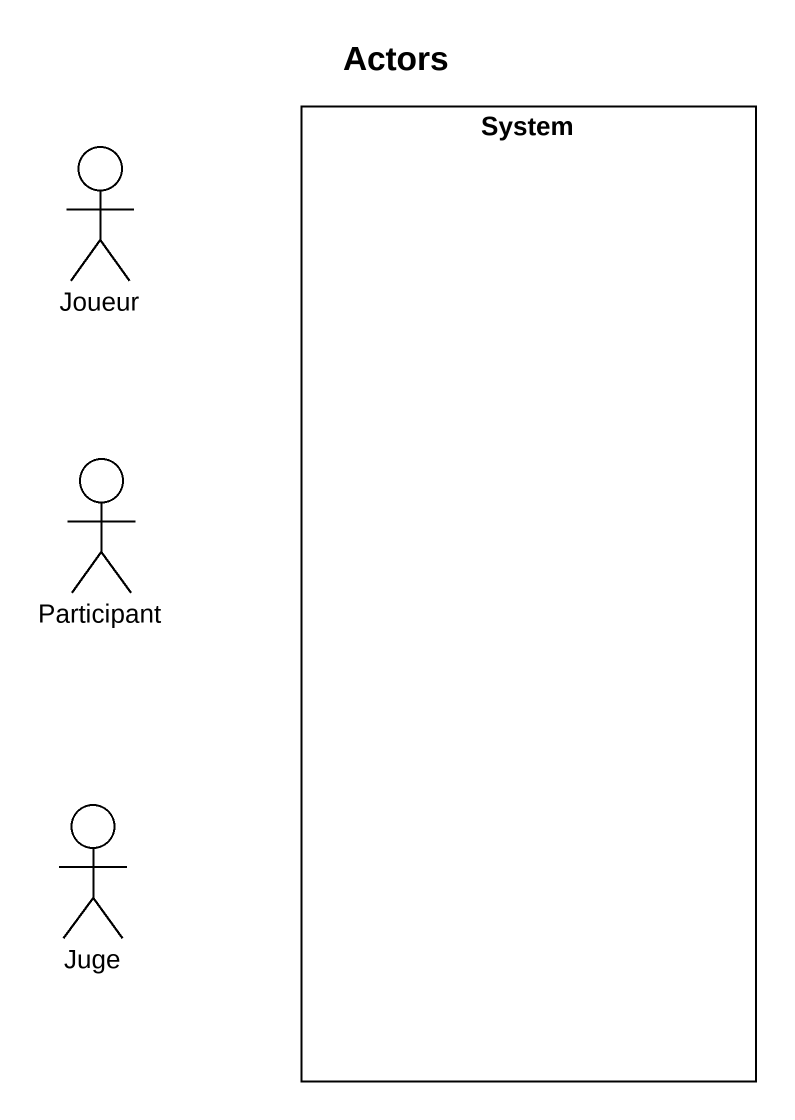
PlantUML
@startuml
title Actors
actor Joueur
rectangle System
actor "Participant" as Participant_
actor Juge
@enduml
